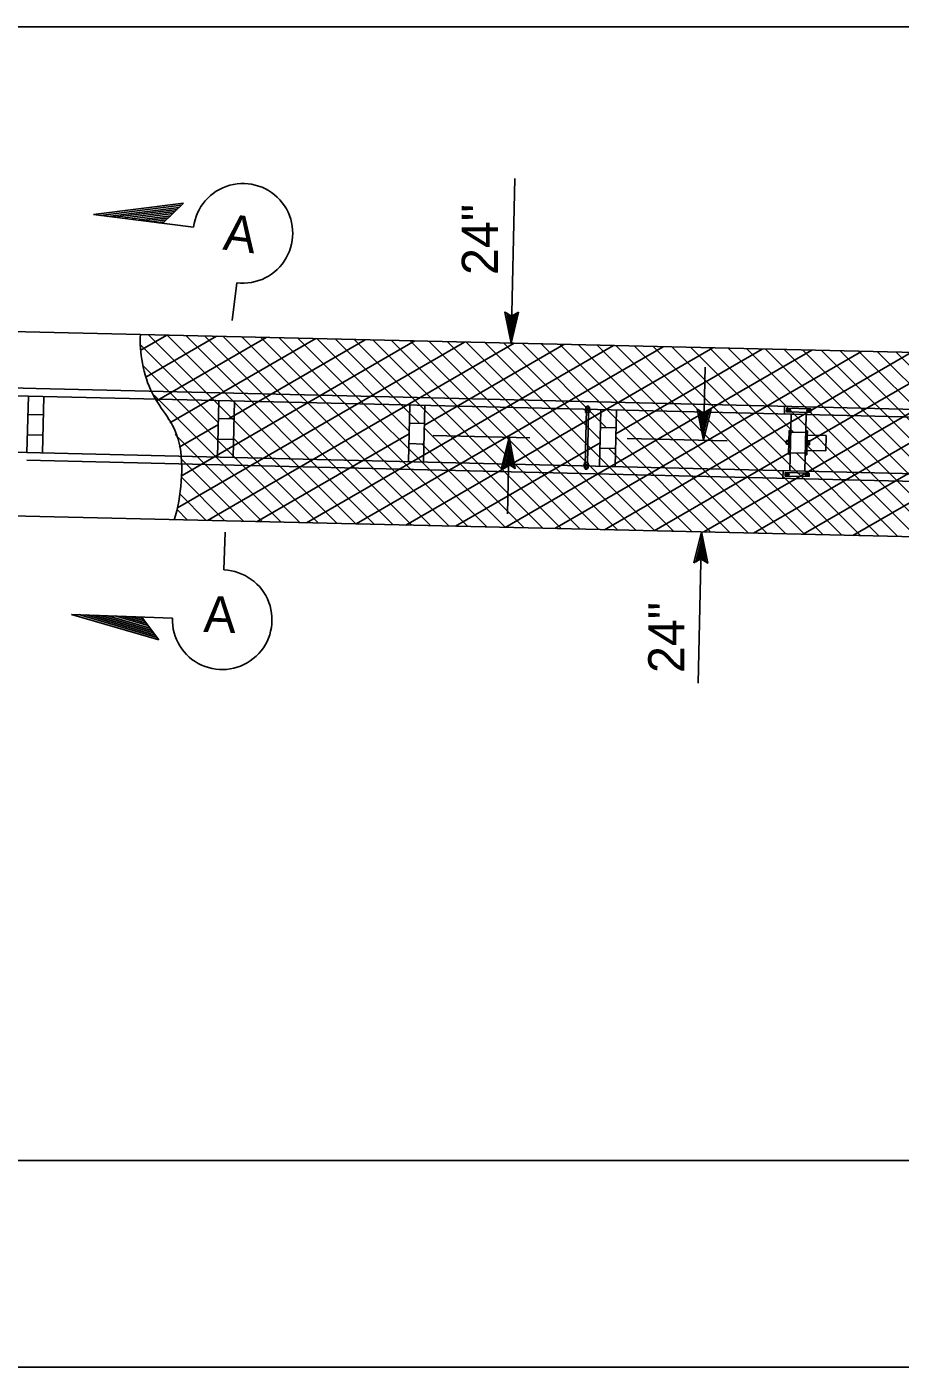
# Model space of a CAD drawing. Extents: x -893 to 867, y -474 to 712.
# Drawn here: x 213.4 to 382.5, y 135.5 to 394.9 of the extents above; entities that cross this region are included whole.
import ezdxf

# ---------------------------------------------------------------- set-up
doc = ezdxf.new("R2010")
doc.units = 0
for name, color, linetype in [('11 Undefined', 7, 'Continuous'), ('pp_PRESENTATION', 7, 'Continuous'), ('rd_ES', 7, 'Continuous'), ('rd_ETW', 7, 'Continuous'), ('tcd_MISC', 7, 'Continuous'), ('tcd_RAILING', 7, 'Continuous'), ('tcd_RAILING-anno', 7, 'Continuous')]:
    doc.layers.add(name, color=color, linetype=linetype)

msp = doc.modelspace()

# ---------------------------------------------------------------- linework, layer by layer
at = {"layer": '11 Undefined'}
for p, q in [((235.32, 332.3), (240.46, 335.27)), ((236.4, 327.15), (250.08, 335.05)), ((236.9, 335.35), (273.45, 298.81)), ((238.57, 322.63), (259.69, 334.82)), ((240.52, 335.27), (277.07, 298.72)), ((244.14, 335.19), (280.69, 298.64)), ((247.76, 335.1), (284.3, 298.55)), ((251.38, 335.02), (287.92, 298.47)), ((255, 334.93), (291.54, 298.39)), ((258.62, 334.85), (295.16, 298.3)), ((262.24, 334.76), (298.78, 298.22)), ((235.28, 333.43), (250.46, 318.26)), ((241.04, 318.28), (269.29, 334.6)), ((242.53, 301.82), (298.12, 333.92)), ((243.43, 308.12), (288.51, 334.14)), ((248.31, 299.39), (307.73, 333.69)), ((252.41, 319.08), (278.9, 334.37)), ((265.86, 334.68), (302.4, 298.14)), ((267.54, 298.94), (326.94, 333.24)), ((269.48, 334.59), (287.4, 316.67)), ((273.1, 334.51), (289.41, 318.2)), ((276.72, 334.42), (313.26, 297.88)), ((277.16, 298.72), (336.55, 333.01)), ((280.34, 334.34), (316.88, 297.8)), ((283.96, 334.25), (320.5, 297.72)), ((286.77, 298.5), (346.16, 332.79)), ((287.58, 334.17), (324.12, 297.63)), ((290.33, 317.87), (317.34, 333.46)), ((291.21, 334.08), (327.74, 297.55)), ((294.83, 333.99), (331.36, 297.46)), ((298.45, 333.91), (334.97, 297.38)), ((302.07, 333.82), (338.59, 297.3)), ((305.69, 333.74), (324.39, 315.04)), ((306, 298.05), (365.38, 332.33)), ((309.31, 333.65), (325.63, 317.34)), ((312.93, 333.57), (349.45, 297.05)), ((315.61, 297.83), (374.98, 332.11)), ((316.55, 333.48), (353.07, 296.96)), ((320.17, 333.4), (356.69, 296.88)), ((323.79, 333.31), (360.31, 296.79)), ((327.41, 333.23), (363.93, 296.71)), ((327.41, 316.19), (355.77, 332.56)), ((331.03, 333.14), (367.55, 296.63)), ((334.65, 333.06), (371.17, 296.54)), ((338.28, 332.97), (374.79, 296.46)), ((341.9, 332.89), (361.21, 313.58)), ((345.52, 332.8), (361.84, 316.47)), ((349.14, 332.72), (385.64, 296.21)), ((352.76, 332.63), (389.26, 296.12)), ((356.38, 332.55), (392.88, 296.04)), ((360, 332.46), (396.5, 295.96)), ((363.62, 332.37), (400.12, 295.87)), ((367.24, 332.29), (403.74, 295.79)), ((370.86, 332.2), (407.36, 295.71)), ((374.48, 332.12), (410.98, 295.62)), ((325.23, 297.61), (384.59, 331.88)), ((344.46, 297.16), (403.81, 331.43)), ((354.07, 296.94), (413.42, 331.2)), ((363.69, 296.72), (423.03, 330.98)), ((364.12, 314.29), (394.2, 331.65)), ((378.1, 332.03), (414.6, 295.54)), ((381.72, 331.95), (398.28, 315.4)), ((235.73, 329.45), (266.21, 298.97)), ((238.01, 323.63), (262.59, 299.06)), ((242.85, 313.55), (250.45, 317.94)), ((290.32, 317.29), (309.64, 297.97)), ((242.05, 316.06), (258.97, 299.14)), ((253.38, 315.34), (269.83, 298.89)), ((257.93, 299.16), (287.39, 316.18)), ((289.87, 314.2), (306.02, 298.05)), ((296.38, 298.27), (324.38, 314.44)), ((327.39, 315.57), (345.83, 297.13)), ((364.12, 314.2), (382.03, 296.29)), ((326.08, 313.34), (342.21, 297.21)), ((334.84, 297.38), (361.18, 312.59)), ((362.3, 312.48), (378.41, 296.38)), ((373.3, 296.49), (399.46, 311.6)), ((243.27, 311.31), (255.35, 299.22)), ((243.42, 307.62), (251.73, 299.31)), ((243.1, 304.41), (248.11, 299.39)), ((242.48, 301.49), (244.49, 299.48))]:
    msp.add_line(p, q, dxfattribs=at)
msp.add_open_spline([(235.38, 335.38), (235.06, 332.23), (236.78, 322.73), (244.41, 316.51), (243.29, 303.83), (241.91, 299.53)], degree=3, dxfattribs=at)
at = {"layer": 'pp_PRESENTATION'}
for p, q in [((226.26, 358.59), (243.72, 360.79)), ((239.68, 356.91), (243.72, 360.79)), ((245.64, 356.17), (226.26, 358.59)), ((227.64, 358.41), (243.3, 360.39)), ((229.04, 358.24), (242.88, 359.99)), ((230.43, 358.07), (242.46, 359.58)), ((231.82, 357.89), (242.04, 359.18)), ((233.21, 357.72), (241.62, 358.78)), ((234.6, 357.54), (241.21, 358.38)), ((236, 357.37), (240.79, 357.98)), ((237.39, 357.2), (240.37, 357.57)), ((238.78, 357.02), (239.95, 357.17)), ((254.01, 345.4), (253.11, 338.12)), ((251.53, 289.81), (251.79, 297.14)), ((222.03, 281.21), (238.92, 276.26)), ((241.55, 280.51), (222.03, 281.21)), ((223.43, 281.16), (238.57, 276.72)), ((224.83, 281.11), (238.22, 277.18)), ((226.23, 281.06), (237.87, 277.65)), ((227.63, 281.01), (237.52, 278.11)), ((229.04, 280.96), (237.17, 278.57)), ((230.44, 280.91), (236.83, 279.04)), ((231.84, 280.86), (236.48, 279.5)), ((233.24, 280.81), (236.13, 279.96)), ((234.64, 280.76), (235.78, 280.43)), ((235.55, 280.73), (238.92, 276.26))]:
    msp.add_line(p, q, dxfattribs=at)
for centre, start, end in [((255.21, 354.97), 262.885, 172.8855), ((251.19, 280.17), 177.9697, 87.9702)]:
    msp.add_arc(centre, 9.64, start, end, dxfattribs=at)
at = {"layer": 'rd_ES'}
for p, q in [((-25.24, 394.95), (666.93, 394.95)), ((-25.24, 175.5), (666.93, 175.5))]:
    msp.add_line(p, q, dxfattribs=at)
at = {"layer": 'rd_ETW'}
msp.add_line((-25.24, 135.5), (666.93, 135.5), dxfattribs=at)
at = {"layer": 'tcd_MISC'}
for p, q in [((513.1, 328.9), (-25.24, 341.48)), ((512.27, 293.28), (-25.24, 305.72))]:
    msp.add_line(p, q, dxfattribs=at)
at = {"layer": 'tcd_RAILING'}
for p, q in [((215.16, 324.94), (-25.24, 330.66)), ((-25.24, 329.16), (213.65, 323.48)), ((215.16, 324.94), (286.26, 323.25)), ((213.38, 312.53), (213.65, 323.48)), ((286.22, 321.76), (213.65, 323.48)), ((216.36, 312.47), (216.63, 323.41)), ((250.3, 311.66), (250.56, 322.61)), ((253.29, 311.59), (253.55, 322.54)), ((286.22, 321.76), (439.57, 318.11)), ((286.26, 323.25), (439.6, 319.61)), ((287.27, 310.78), (287.52, 321.73)), ((216.54, 319.86), (213.56, 319.93)), ((253.47, 319.05), (250.48, 319.12)), ((290.16, 310.71), (290.42, 321.66)), ((321.39, 320.76), (321.39, 320.92)), ((321.39, 320.76), (321.95, 320.74)), ((321.76, 320.91), (321.5, 310.13)), ((321.56, 320.3), (321.57, 320.74)), ((322.31, 320.28), (321.56, 320.3)), ((321.59, 321.37), (321.58, 320.92)), ((322.34, 321.35), (321.59, 321.37)), ((321.77, 321.53), (321.76, 320.92)), ((322.16, 321.52), (321.77, 321.53)), ((322.14, 320.9), (321.89, 310.12)), ((321.95, 320.74), (322.51, 320.73)), ((322.16, 321.52), (322.14, 320.91)), ((322.32, 320.73), (322.31, 320.28)), ((322.33, 320.91), (322.34, 321.35)), ((322.51, 320.73), (322.51, 320.89)), ((324.27, 309.9), (324.53, 320.85)), ((327.25, 309.83), (327.52, 320.78)), ((360.06, 320), (360.09, 321.49)), ((360.5, 321.1), (360.48, 320.42)), ((365.15, 320.31), (360.48, 320.42)), ((365.16, 320.98), (360.5, 321.1)), ((361.1, 309.03), (361.36, 319.97)), ((363.99, 308.96), (364.25, 319.91)), ((365.16, 320.98), (365.15, 320.31)), ((-25.24, 318.22), (213.38, 312.53)), ((287.44, 318.24), (290.34, 318.17)), ((327.44, 317.3), (324.45, 317.36)), ((360.85, 312.2), (360.96, 316.82)), ((360.96, 316.82), (361.28, 316.8)), ((364.18, 316.74), (364.5, 316.73)), ((364.47, 315.67), (364.5, 316.73)), ((216.45, 315.88), (213.47, 315.95)), ((253.37, 315.07), (250.39, 315.14)), ((287.34, 314.27), (290.24, 314.19)), ((360.3, 314.33), (360.3, 314.71)), ((360.3, 314.71), (360.91, 314.7)), ((360.3, 314.33), (360.91, 314.31)), ((360.45, 314.14), (360.47, 314.89)), ((360.9, 314.13), (360.45, 314.14)), ((360.47, 314.89), (360.92, 314.88)), ((361.27, 316.49), (364.17, 316.42)), ((364.41, 313.18), (364.47, 315.67)), ((364.45, 314.79), (364.43, 314.05)), ((364.43, 314.05), (364.88, 314.04)), ((364.88, 314.22), (364.44, 314.23)), ((364.9, 314.79), (364.45, 314.79)), ((364.89, 314.61), (364.45, 314.61)), ((368.13, 315.82), (364.48, 315.91)), ((364.88, 314.04), (364.9, 314.79)), ((368.07, 312.84), (368.13, 315.82)), ((285.6, 310.82), (213.39, 312.53)), ((327.34, 313.31), (324.36, 313.38)), ((360.85, 312.2), (361.17, 312.19)), ((361.18, 312.51), (364.07, 312.44)), ((364.07, 312.12), (364.39, 312.11)), ((364.39, 312.11), (364.41, 313.18)), ((368.07, 312.84), (364.4, 312.93)), ((285.57, 309.32), (213.36, 311.04)), ((285.52, 309.33), (439.27, 305.67)), ((285.6, 310.82), (439.31, 307.16)), ((321.14, 310.14), (321.13, 309.98)), ((321.14, 310.14), (321.7, 310.13)), ((321.31, 309.52), (321.32, 309.97)), ((322.05, 309.5), (321.31, 309.52)), ((321.33, 310.58), (321.32, 310.14)), ((322.08, 310.56), (321.33, 310.58)), ((321.48, 309.35), (321.5, 309.97)), ((321.87, 309.34), (321.48, 309.35)), ((321.7, 310.13), (322.25, 310.11)), ((321.87, 309.34), (321.88, 309.96)), ((322.06, 309.95), (322.05, 309.5)), ((322.07, 310.12), (322.08, 310.56)), ((322.25, 310.11), (322.25, 309.95)), ((359.8, 309.05), (359.76, 307.56)), ((360.2, 308.66), (360.19, 307.99)), ((364.85, 307.88), (360.19, 307.99)), ((364.87, 308.54), (360.2, 308.66)), ((364.87, 308.54), (364.85, 307.88))]:
    msp.add_line(p, q, dxfattribs=at)
for points in [[(360.82, 321.01), (360.82, 321.01), (361.07, 321), (360.66, 320.75)], [(360.66, 320.75), (361.07, 321), (361.11, 321), (360.67, 320.74)], [(360.67, 320.74), (361.11, 321), (361.24, 320.75), (360.8, 320.5)], [(360.8, 320.5), (361.24, 320.75), (361.25, 320.74), (360.83, 320.5)], [(360.83, 320.5), (361.25, 320.74), (361.1, 320.49), (361.1, 320.49)], [(364.55, 320.92), (364.55, 320.92), (364.81, 320.91), (364.4, 320.67)], [(364.4, 320.67), (364.81, 320.91), (364.84, 320.91), (364.4, 320.65)], [(364.4, 320.65), (364.84, 320.91), (364.97, 320.67), (364.54, 320.41)], [(364.54, 320.41), (364.97, 320.67), (364.98, 320.65), (364.57, 320.41)], [(364.57, 320.41), (364.98, 320.65), (364.83, 320.4), (364.83, 320.4)], [(360.52, 308.56), (360.52, 308.56), (360.78, 308.56), (360.37, 308.32)], [(360.37, 308.32), (360.78, 308.56), (360.81, 308.56), (360.38, 308.3)], [(360.38, 308.3), (360.81, 308.56), (360.95, 308.32), (360.51, 308.06)], [(360.51, 308.06), (360.95, 308.32), (360.95, 308.3), (360.54, 308.06)], [(360.54, 308.06), (360.95, 308.3), (360.8, 308.05), (360.8, 308.05)], [(364.25, 308.48), (364.25, 308.48), (364.52, 308.47), (364.1, 308.23)], [(364.1, 308.23), (364.52, 308.47), (364.55, 308.47), (364.11, 308.22)], [(364.11, 308.22), (364.55, 308.47), (364.68, 308.23), (364.24, 307.97)], [(364.24, 307.97), (364.68, 308.23), (364.69, 308.22), (364.27, 307.97)], [(364.27, 307.97), (364.69, 308.22), (364.54, 307.96), (364.54, 307.96)]]:
    msp.add_lwpolyline(points, close=True, dxfattribs=at)
at = {"layer": 'tcd_RAILING-anno'}
for p, q in [((307.86, 365.56), (307.11, 333.71)), ((305.92, 339.74), (305.92, 339.74)), ((308.59, 339.68), (308.59, 339.68)), ((307.11, 333.71), (307.11, 333.71)), ((344.7, 329.08), (344.37, 314.92)), ((343.18, 320.95), (343.18, 320.95)), ((345.85, 320.89), (345.85, 320.89)), ((310.78, 315.41), (292.01, 315.85)), ((306.74, 315.5), (306.4, 300.7)), ((306.74, 315.5), (306.74, 315.5)), ((348.94, 314.81), (329.59, 315.26)), ((344.37, 314.92), (344.37, 314.92)), ((305.26, 309.54), (305.26, 309.54)), ((307.93, 309.47), (307.93, 309.47)), ((344.01, 297.17), (343.32, 267.93)), ((344.01, 297.17), (344.01, 297.17)), ((342.53, 291.21), (342.53, 291.21)), ((345.2, 291.14), (345.2, 291.14))]:
    msp.add_line(p, q, dxfattribs=at)
for points in [[(308.59, 339.68), (307.11, 333.71), (305.92, 339.74), (306.27, 339.52), (307.14, 335.11), (308.23, 339.48), (307.87, 339.27), (307.18, 336.48), (306.62, 339.3), (306.97, 339.08), (307.21, 337.86), (307.51, 339.07), (307.23, 338.91), (305.92, 339.74), (307.23, 338.91)], [(345.85, 320.89), (344.37, 314.92), (343.18, 320.95), (343.53, 320.73), (344.4, 316.31), (345.49, 320.68), (345.13, 320.48), (344.44, 317.68), (343.88, 320.51), (344.23, 320.28), (344.47, 319.06), (344.77, 320.28), (344.49, 320.12), (343.18, 320.95), (344.49, 320.12)], [(305.26, 309.54), (306.74, 315.5), (307.93, 309.47), (307.58, 309.69), (306.71, 314.11), (305.62, 309.74), (305.98, 309.94), (306.67, 312.74), (307.23, 309.92), (306.88, 310.14), (306.64, 311.36), (306.34, 310.15), (306.62, 310.3), (307.93, 309.47), (306.62, 310.3)], [(342.53, 291.21), (344.01, 297.17), (345.2, 291.14), (344.85, 291.36), (343.98, 295.78), (342.89, 291.41), (343.25, 291.61), (343.94, 294.41), (344.5, 291.59), (344.15, 291.81), (343.91, 293.03), (343.61, 291.82), (343.88, 291.97), (345.2, 291.14), (343.88, 291.97)]]:
    msp.add_lwpolyline(points, close=True, dxfattribs=at)

# ---------------------------------------------------------------- texts
at = {"layer": 'pp_PRESENTATION'}
for rotation, p in [(352.8856, (251.17, 351.85)), (357.9697, (247.49, 277.82))]:
    msp.add_text('A', height=7, rotation=rotation, dxfattribs=at).set_placement(p)
at = {"layer": 'tcd_RAILING-anno'}
for p in [(304.58, 346.91), (340.68, 269.87)]:
    msp.add_text('24"', height=7, rotation=90, dxfattribs=at).set_placement(p)

doc.saveas('drawing.dxf')
